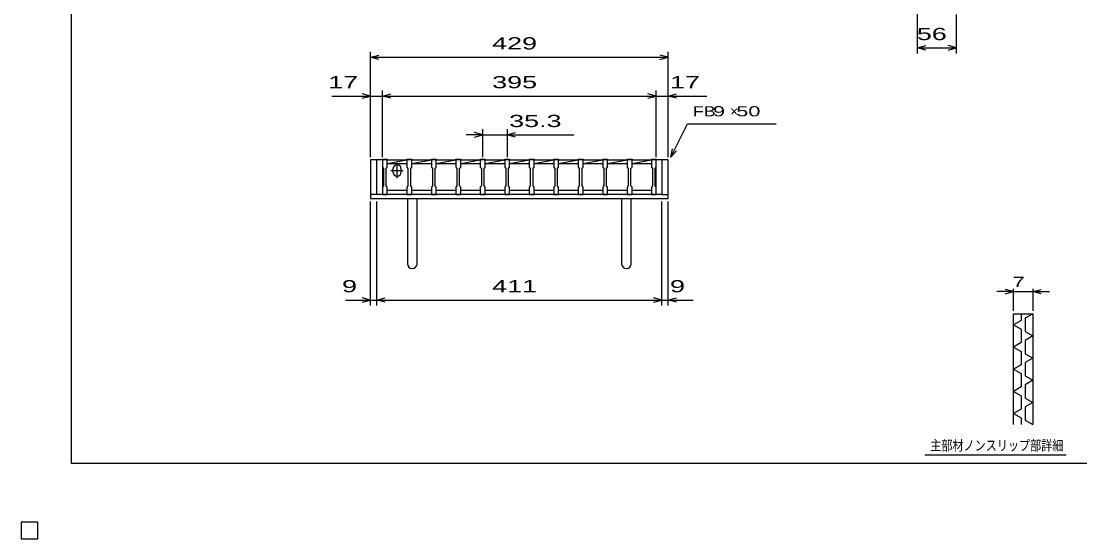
# Model space of a CAD drawing. Units: millimetres, scale not verified. Extents: x -1456 to 1385, y -1026 to 843.
# Drawn here: x -1456 to 71, y -1026 to -279 of the extents above; entities that cross this region are included whole.
import ezdxf
from ezdxf.enums import TextEntityAlignment as Align

# ---------------------------------------------------------------- set-up
doc = ezdxf.new("R2010")
doc.units = ezdxf.units.MM
doc.header["$LTSCALE"] = 8
for name, color, linetype, lineweight in [('0_2', 150, 'Continuous', 25), ('16', 3, 'Continuous', 25), ('19', 6, 'Continuous', 25), ('22', 4, 'Continuous', 25), ('24', 2, 'Continuous', 25), ('32', 4, 'Continuous', 25)]:
    doc.layers.add(name, color=color, linetype=linetype, lineweight=lineweight)
doc.styles.add('ベクトル', font='')
doc.styles.get('ベクトル').set_extended_font_data('ベクトル')

msp = doc.modelspace()

# ---------------------------------------------------------------- linework, layer by layer
at = {"layer": '0_2'}
for p, q in [((-1383.2, -917.2), (-1383.2, 842.8)), ((1384.8, -917.2), (-1383.2, -917.2)), ((-1432, -1002), (-1456, -1002)), ((-1456, -1002), (-1456, -1026)), ((-1432, -1002), (-1456, -1002)), ((-1456, -1002), (-1456, -1026)), ((-1432, -1002), (-1456, -1002)), ((-1456, -1002), (-1456, -1026)), ((-1432, -1002), (-1456, -1002)), ((-1456, -1002), (-1456, -1026)), ((-1432, -1002), (-1456, -1002)), ((-1456, -1002), (-1456, -1026)), ((-1432, -1026), (-1432, -1002)), ((-1432, -1026), (-1432, -1002)), ((-1432, -1026), (-1432, -1002)), ((-1432, -1026), (-1432, -1002)), ((-1432, -1026), (-1432, -1002)), ((-1456, -1026), (-1432, -1026)), ((-1456, -1026), (-1432, -1026)), ((-1456, -1026), (-1432, -1026)), ((-1456, -1026), (-1432, -1026)), ((-1456, -1026), (-1432, -1026))]:
    msp.add_line(p, q, dxfattribs=at)
at = {"layer": '16'}
for p, q in [((-935, -479), (-935, -478.3)), ((-935, -478.3), (-928, -478.3)), ((-935, -479), (-935, -489.5)), ((-928, -479), (-935, -479)), ((-935, -479), (-935, -523)), ((-928, -478.3), (-928, -479)), ((-928, -489.5), (-928, -479)), ((-928, -479), (-899.7, -479)), ((-928, -484.5), (-899.7, -479)), ((-928, -484.5), (-899.7, -484.5)), ((-913.85, -505.5), (-913.85, -483.5)), ((-899.7, -479), (-899.7, -478.3)), ((-899.7, -478.3), (-892.7, -478.3)), ((-899.7, -479), (-899.7, -489.5)), ((-892.7, -479), (-899.7, -479)), ((-892.7, -478.3), (-892.7, -479)), ((-892.7, -489.5), (-892.7, -479)), ((-892.7, -479), (-864.4, -479)), ((-892.7, -484.5), (-864.4, -479)), ((-892.7, -484.5), (-864.4, -484.5)), ((-864.4, -479), (-864.4, -478.3)), ((-864.4, -478.3), (-857.4, -478.3)), ((-864.4, -479), (-864.4, -489.5)), ((-857.4, -479), (-864.4, -479)), ((-857.4, -478.3), (-857.4, -479)), ((-857.4, -489.5), (-857.4, -479)), ((-857.4, -479), (-829.1, -479)), ((-857.4, -484.5), (-829.1, -479)), ((-857.4, -484.5), (-829.1, -484.5)), ((-829.1, -479), (-829.1, -478.3)), ((-829.1, -478.3), (-822.1, -478.3)), ((-829.1, -479), (-829.1, -489.5)), ((-822.1, -479), (-829.1, -479)), ((-822.1, -478.3), (-822.1, -479)), ((-822.1, -489.5), (-822.1, -479)), ((-822.1, -479), (-793.8, -479)), ((-822.1, -484.5), (-793.8, -479)), ((-822.1, -484.5), (-793.8, -484.5)), ((-793.8, -479), (-793.8, -478.3)), ((-793.8, -478.3), (-786.8, -478.3)), ((-793.8, -479), (-793.8, -489.5)), ((-786.8, -479), (-793.8, -479)), ((-786.8, -478.3), (-786.8, -479)), ((-786.8, -489.5), (-786.8, -479)), ((-786.8, -479), (-758.5, -479)), ((-786.8, -484.5), (-758.5, -479)), ((-786.8, -484.5), (-758.5, -484.5)), ((-758.5, -479), (-758.5, -478.3)), ((-758.5, -478.3), (-751.5, -478.3)), ((-758.5, -479), (-758.5, -489.5)), ((-751.5, -479), (-758.5, -479)), ((-751.5, -478.3), (-751.5, -479)), ((-751.5, -489.5), (-751.5, -479)), ((-751.5, -479), (-723.2, -479)), ((-751.5, -484.5), (-723.2, -479)), ((-751.5, -484.5), (-723.2, -484.5)), ((-723.2, -479), (-723.2, -478.3)), ((-723.2, -478.3), (-716.2, -478.3)), ((-723.2, -479), (-723.2, -489.5)), ((-716.2, -479), (-723.2, -479)), ((-716.2, -478.3), (-716.2, -479)), ((-716.2, -489.5), (-716.2, -479)), ((-716.2, -479), (-687.9, -479)), ((-716.2, -484.5), (-687.9, -479)), ((-716.2, -484.5), (-687.9, -484.5)), ((-687.9, -479), (-687.9, -478.3)), ((-687.9, -478.3), (-680.9, -478.3)), ((-687.9, -479), (-687.9, -489.5)), ((-680.9, -479), (-687.9, -479)), ((-680.9, -478.3), (-680.9, -479)), ((-680.9, -489.5), (-680.9, -479)), ((-680.9, -479), (-652.6, -479)), ((-680.9, -484.5), (-652.6, -479)), ((-680.9, -484.5), (-652.6, -484.5)), ((-652.6, -479), (-652.6, -478.3)), ((-652.6, -478.3), (-645.6, -478.3)), ((-652.6, -479), (-652.6, -489.5)), ((-645.6, -479), (-652.6, -479)), ((-645.6, -478.3), (-645.6, -479)), ((-645.6, -489.5), (-645.6, -479)), ((-645.6, -479), (-617.3, -479)), ((-645.6, -484.5), (-617.3, -479)), ((-645.6, -484.5), (-617.3, -484.5)), ((-617.3, -479), (-617.3, -478.3)), ((-617.3, -478.3), (-610.3, -478.3)), ((-617.3, -479), (-617.3, -489.5)), ((-610.3, -479), (-617.3, -479)), ((-610.3, -478.3), (-610.3, -479)), ((-610.3, -489.5), (-610.3, -479)), ((-610.3, -479), (-582, -479)), ((-610.3, -484.5), (-582, -479)), ((-610.3, -484.5), (-582, -484.5)), ((-582, -479), (-582, -478.3)), ((-582, -478.3), (-575, -478.3)), ((-582, -479), (-582, -489.5)), ((-575, -479), (-582, -479)), ((-575, -478.3), (-575, -479)), ((-575, -489.5), (-575, -479)), ((-575, -479), (-547, -479)), ((-575, -484.5), (-547, -479.058)), ((-575, -484.5), (-547, -484.5)), ((-547, -479), (-547, -478.3)), ((-547, -478.3), (-540, -478.3)), ((-547, -479), (-547, -489.5)), ((-540, -479), (-547, -479)), ((-540, -478.3), (-540, -479)), ((-540, -489.5), (-540, -479)), ((-540, -523), (-540, -479)), ((-935, -489.5), (-933.5, -491.5)), ((-933.5, -491.5), (-933.5, -516.5)), ((-929.5, -491.5), (-928, -489.5)), ((-929.5, -516.5), (-929.5, -491.5)), ((-922.85, -494.5), (-904.85, -494.5)), ((-919.85, -496.5), (-919.85, -492.5)), ((-907.85, -496.5), (-907.85, -492.5)), ((-899.7, -489.5), (-898.2, -491.5)), ((-898.2, -491.5), (-898.2, -516.5)), ((-894.2, -491.5), (-892.7, -489.5)), ((-894.2, -516.5), (-894.2, -491.5)), ((-864.4, -489.5), (-862.9, -491.5)), ((-862.9, -491.5), (-862.9, -516.5)), ((-858.9, -491.5), (-857.4, -489.5)), ((-858.9, -516.5), (-858.9, -491.5)), ((-829.1, -489.5), (-827.6, -491.5)), ((-827.6, -491.5), (-827.6, -516.5)), ((-823.6, -491.5), (-822.1, -489.5)), ((-823.6, -516.5), (-823.6, -491.5)), ((-793.8, -489.5), (-792.3, -491.5)), ((-792.3, -491.5), (-792.3, -516.5)), ((-788.3, -491.5), (-786.8, -489.5)), ((-788.3, -516.5), (-788.3, -491.5)), ((-758.5, -489.5), (-757, -491.5)), ((-757, -491.5), (-757, -516.5)), ((-753, -491.5), (-751.5, -489.5)), ((-753, -516.5), (-753, -491.5)), ((-723.2, -489.5), (-721.7, -491.5)), ((-721.7, -491.5), (-721.7, -516.5)), ((-717.7, -491.5), (-716.2, -489.5)), ((-717.7, -516.5), (-717.7, -491.5)), ((-687.9, -489.5), (-686.4, -491.5)), ((-686.4, -491.5), (-686.4, -516.5)), ((-682.4, -491.5), (-680.9, -489.5)), ((-682.4, -516.5), (-682.4, -491.5)), ((-652.6, -489.5), (-651.1, -491.5)), ((-651.1, -491.5), (-651.1, -516.5)), ((-647.1, -491.5), (-645.6, -489.5)), ((-647.1, -516.5), (-647.1, -491.5)), ((-617.3, -489.5), (-615.8, -491.5)), ((-615.8, -491.5), (-615.8, -516.5)), ((-611.8, -491.5), (-610.3, -489.5)), ((-611.8, -516.5), (-611.8, -491.5)), ((-582, -489.5), (-580.5, -491.5)), ((-580.5, -491.5), (-580.5, -516.5)), ((-576.5, -491.5), (-575, -489.5)), ((-576.5, -516.5), (-576.5, -491.5)), ((-547, -489.5), (-545.5, -491.5)), ((-545.5, -491.5), (-545.5, -516.5)), ((-541.5, -491.5), (-540, -489.5)), ((-541.5, -516.5), (-541.5, -491.5)), ((-933.5, -516.5), (-935, -518.5)), ((-935, -518.5), (-935, -529)), ((-928, -518.5), (-929.5, -516.5)), ((-928, -529), (-928, -518.5)), ((-898.2, -516.5), (-899.7, -518.5)), ((-899.7, -518.5), (-899.7, -529)), ((-892.7, -518.5), (-894.2, -516.5)), ((-892.7, -529), (-892.7, -518.5)), ((-862.9, -516.5), (-864.4, -518.5)), ((-864.4, -518.5), (-864.4, -529)), ((-857.4, -518.5), (-858.9, -516.5)), ((-857.4, -529), (-857.4, -518.5)), ((-827.6, -516.5), (-829.1, -518.5)), ((-829.1, -518.5), (-829.1, -529)), ((-822.1, -518.5), (-823.6, -516.5)), ((-822.1, -529), (-822.1, -518.5)), ((-792.3, -516.5), (-793.8, -518.5)), ((-793.8, -518.5), (-793.8, -529)), ((-786.8, -518.5), (-788.3, -516.5)), ((-786.8, -529), (-786.8, -518.5)), ((-757, -516.5), (-758.5, -518.5)), ((-758.5, -518.5), (-758.5, -529)), ((-751.5, -518.5), (-753, -516.5)), ((-751.5, -529), (-751.5, -518.5)), ((-721.7, -516.5), (-723.2, -518.5)), ((-723.2, -518.5), (-723.2, -529)), ((-716.2, -518.5), (-717.7, -516.5)), ((-716.2, -529), (-716.2, -518.5)), ((-686.4, -516.5), (-687.9, -518.5)), ((-687.9, -518.5), (-687.9, -529)), ((-680.9, -518.5), (-682.4, -516.5)), ((-680.9, -529), (-680.9, -518.5)), ((-651.1, -516.5), (-652.6, -518.5)), ((-652.6, -518.5), (-652.6, -529)), ((-645.6, -518.5), (-647.1, -516.5)), ((-645.6, -529), (-645.6, -518.5)), ((-615.8, -516.5), (-617.3, -518.5)), ((-617.3, -518.5), (-617.3, -529)), ((-610.3, -518.5), (-611.8, -516.5)), ((-610.3, -529), (-610.3, -518.5)), ((-580.5, -516.5), (-582, -518.5)), ((-582, -518.5), (-582, -529)), ((-575, -518.5), (-576.5, -516.5)), ((-575, -529), (-575, -518.5)), ((-545.5, -516.5), (-547, -518.5)), ((-547, -518.5), (-547, -529)), ((-540, -518.5), (-541.5, -516.5)), ((-540, -529), (-540, -518.5)), ((-935, -529), (-928, -529)), ((-928, -523), (-899.7, -523)), ((-899.7, -529), (-892.7, -529)), ((-892.7, -523), (-864.4, -523)), ((-864.4, -529), (-857.4, -529)), ((-857.4, -523), (-829.1, -523)), ((-829.1, -529), (-822.1, -529)), ((-822.1, -523), (-793.8, -523)), ((-793.8, -529), (-786.8, -529)), ((-786.8, -523), (-758.5, -523)), ((-758.5, -529), (-751.5, -529)), ((-751.5, -523), (-723.2, -523)), ((-723.2, -529), (-716.2, -529)), ((-716.2, -523), (-687.9, -523)), ((-687.9, -529), (-680.9, -529)), ((-680.9, -523), (-652.6, -523)), ((-652.6, -529), (-645.6, -529)), ((-645.6, -523), (-617.3, -523)), ((-617.3, -529), (-610.3, -529)), ((-610.3, -523), (-582, -523)), ((-582, -529), (-575, -529)), ((-575, -523), (-547, -523)), ((-547, -529), (-540, -529)), ((-1432, -1002), (-1456, -1002)), ((-1456, -1002), (-1456, -1026)), ((-1432, -1002), (-1456, -1002)), ((-1456, -1002), (-1456, -1026)), ((-1432, -1002), (-1456, -1002)), ((-1456, -1002), (-1456, -1026)), ((-1432, -1002), (-1456, -1002)), ((-1456, -1002), (-1456, -1026)), ((-1432, -1002), (-1456, -1002)), ((-1456, -1002), (-1456, -1026)), ((-1432, -1026), (-1432, -1002)), ((-1432, -1026), (-1432, -1002)), ((-1432, -1026), (-1432, -1002)), ((-1432, -1026), (-1432, -1002)), ((-1432, -1026), (-1432, -1002)), ((-1456, -1026), (-1432, -1026)), ((-1456, -1026), (-1432, -1026)), ((-1456, -1026), (-1432, -1026)), ((-1456, -1026), (-1432, -1026)), ((-1456, -1026), (-1432, -1026))]:
    msp.add_line(p, q, dxfattribs=at)
for centre, start, end in [((-913.85, -492.5), 0, 180), ((-913.85, -496.5), 180, 0)]:
    msp.add_arc(centre, 6, start, end, dxfattribs=at)
at = {"layer": '19'}
for p, q in [((-935, -479), (-952, -479)), ((-952, -479), (-952, -535)), ((-943, -529), (-943, -479)), ((-523, -479), (-540, -479)), ((-532, -479), (-532, -529)), ((-523, -535), (-523, -479)), ((-943, -529), (-952, -529)), ((-532, -529), (-943, -529)), ((-532, -529), (-523, -529)), ((-952, -535), (-523, -535)), ((-899, -535), (-899, -629)), ((-885, -629), (-885, -535)), ((-590, -535), (-590, -629)), ((-576, -629), (-576, -535))]:
    msp.add_line(p, q, dxfattribs=at)
for centre in [(-892, -629), (-583, -629)]:
    msp.add_arc(centre, 7, 180, 0, dxfattribs=at)
at = {"layer": '22'}
for p, q in [((-163, -325.5), (-163, -141.5)), ((-107, -325.5), (-107, -269.5)), ((-163, -317.5), (-151, -314.3)), ((-151, -320.7), (-163, -317.5)), ((-163, -317.5), (-107, -317.5)), ((-107, -317.5), (-119, -314.3)), ((-119, -320.7), (-107, -317.5)), ((-952, -475), (-952, -323)), ((-952, -331), (-940, -327.8)), ((-940, -334.2), (-952, -331)), ((-952, -331), (-523, -331)), ((-523, -331), (-535, -327.8)), ((-535, -334.2), (-523, -331)), ((-523, -475), (-523, -323)), ((-952, -475), (-952, -379)), ((-935, -475), (-935, -379)), ((-540, -475), (-540, -379)), ((-523, -475), (-523, -379)), ((-1008, -387), (-952, -387)), ((-952, -387), (-964, -383.8)), ((-964, -390.2), (-952, -387)), ((-952, -387), (-935, -387)), ((-935, -387), (-923, -383.8)), ((-923, -390.2), (-935, -387)), ((-935, -387), (-540, -387)), ((-540, -387), (-552, -383.8)), ((-552, -390.2), (-540, -387)), ((-540, -387), (-523, -387)), ((-523, -387), (-511, -383.8)), ((-511, -390.2), (-523, -387)), ((-523, -387), (-467, -387)), ((-519, -475), (-495, -427)), ((-495, -427), (-367, -427)), ((-790.3, -443), (-802.3, -439.8)), ((-790.3, -475), (-790.3, -435)), ((-755, -435), (-755, -475)), ((-755, -443), (-743, -439.8)), ((-790.3, -443), (-814.3, -443)), ((-802.3, -446.2), (-790.3, -443)), ((-790.3, -443), (-755, -443)), ((-743, -446.2), (-755, -443)), ((-755, -443), (-659, -443)), ((-519, -475), (-516.6, -463.32)), ((-519, -475), (-511, -466.2)), ((-952, -689.4), (-952, -539)), ((-943, -689.4), (-943, -539)), ((-532, -689.4), (-532, -539)), ((-523, -689.4), (-523, -539)), ((-988, -681.4), (-952, -681.4)), ((-952, -681.4), (-964, -678.2)), ((-964, -684.6), (-952, -681.4)), ((-952, -681.4), (-943, -681.4)), ((-943, -681.4), (-931, -678.2)), ((-931, -684.6), (-943, -681.4)), ((-943, -681.4), (-532, -681.4)), ((-532, -681.4), (-544, -678.2)), ((-544, -684.6), (-532, -681.4)), ((-532, -681.4), (-523, -681.4)), ((-523, -681.4), (-511, -678.2)), ((-511, -684.6), (-523, -681.4)), ((-523, -681.4), (-487, -681.4))]:
    msp.add_line(p, q, dxfattribs=at)
at = {"layer": '22', "color": 2}
for p, q in [((-1432, -1002), (-1456, -1002)), ((-1456, -1002), (-1456, -1026)), ((-1432, -1002), (-1456, -1002)), ((-1456, -1002), (-1456, -1026)), ((-1432, -1002), (-1456, -1002)), ((-1456, -1002), (-1456, -1026)), ((-1432, -1026), (-1432, -1002)), ((-1432, -1026), (-1432, -1002)), ((-1432, -1026), (-1432, -1002)), ((-1456, -1026), (-1432, -1026)), ((-1456, -1026), (-1432, -1026)), ((-1456, -1026), (-1432, -1026))]:
    msp.add_line(p, q, dxfattribs=at)
at = {"layer": '24', "color": 4}
for p, q in [((-1432, -1002), (-1456, -1002)), ((-1456, -1002), (-1456, -1026)), ((-1432, -1002), (-1456, -1002)), ((-1456, -1002), (-1456, -1026)), ((-1432, -1002), (-1456, -1002)), ((-1456, -1002), (-1456, -1026)), ((-1432, -1026), (-1432, -1002)), ((-1432, -1026), (-1432, -1002)), ((-1432, -1026), (-1432, -1002)), ((-1456, -1026), (-1432, -1026)), ((-1456, -1026), (-1432, -1026)), ((-1456, -1026), (-1432, -1026))]:
    msp.add_line(p, q, dxfattribs=at)
at = {"layer": '32'}
for p, q in [((-24.8, -669.2), (-48.8, -669.2)), ((-24.8, -669.2), (-36.8, -666)), ((-36.8, -672.4), (-24.8, -669.2)), ((-24.8, -697.2), (-24.8, -665.2)), ((-24.8, -669.2), (3.2, -669.2)), ((3.2, -665.2), (3.2, -697.2)), ((3.2, -669.2), (15.2, -666)), ((15.2, -672.4), (3.2, -669.2)), ((3.2, -669.2), (27.2, -669.2)), ((-24.8, -701.2), (3.2, -701.2)), ((-24.8, -861.2), (-24.8, -701.2)), ((-13.6, -701.2), (-13.6, -710.8)), ((3.2, -701.2), (-8, -707.6)), ((3.2, -701.2), (3.2, -861.2)), ((-13.6, -710.8), (-24.8, -717.2)), ((-24.8, -717.2), (-13.6, -723.6)), ((-8, -707.6), (-8, -726.8)), ((-13.6, -723.6), (-13.6, -742.8)), ((-8, -726.8), (3.2, -733.2)), ((-13.6, -742.8), (-24.8, -749.2)), ((3.2, -733.2), (-8, -739.6)), ((-8, -739.6), (-8, -758.8)), ((-24.8, -749.2), (-13.6, -755.6)), ((-13.6, -755.6), (-13.6, -774.8)), ((-8, -758.8), (3.2, -765.2)), ((-13.6, -774.8), (-24.8, -781.2)), ((3.2, -765.2), (-8, -771.6)), ((-8, -771.6), (-8, -790.8)), ((-24.8, -781.2), (-13.6, -787.6)), ((-13.6, -787.6), (-13.6, -806.8)), ((-8, -790.8), (3.2, -797.2)), ((-13.6, -806.8), (-24.8, -813.2)), ((3.2, -797.2), (-8, -803.6)), ((-8, -803.6), (-8, -822.8)), ((-24.8, -813.2), (-13.6, -819.6)), ((-13.6, -819.6), (-13.6, -838.8)), ((-8, -822.8), (3.2, -829.2)), ((-13.6, -838.8), (-24.8, -845.2)), ((3.2, -829.2), (-8, -835.6)), ((-8, -835.6), (-8, -854.8)), ((-24.8, -845.2), (-13.6, -851.6)), ((-13.6, -851.6), (-13.6, -861.2)), ((-8, -854.8), (3.2, -861.2)), ((51.2, -905.2), (-152.8, -905.2)), ((-1432, -1002), (-1456, -1002)), ((-1456, -1002), (-1456, -1026)), ((-1432, -1002), (-1456, -1002)), ((-1456, -1002), (-1456, -1026)), ((-1432, -1002), (-1456, -1002)), ((-1456, -1002), (-1456, -1026)), ((-1432, -1002), (-1456, -1002)), ((-1456, -1002), (-1456, -1026)), ((-1432, -1002), (-1456, -1002)), ((-1456, -1002), (-1456, -1026)), ((-1432, -1026), (-1432, -1002)), ((-1432, -1026), (-1432, -1002)), ((-1432, -1026), (-1432, -1002)), ((-1432, -1026), (-1432, -1002)), ((-1432, -1026), (-1432, -1002)), ((-1456, -1026), (-1432, -1026)), ((-1456, -1026), (-1432, -1026)), ((-1456, -1026), (-1432, -1026)), ((-1456, -1026), (-1432, -1026)), ((-1456, -1026), (-1432, -1026))]:
    msp.add_line(p, q, dxfattribs=at)

# ---------------------------------------------------------------- texts
at = {"layer": '22', "color": 2, "style": 'ベクトル'}
for s, height, width, p in [(' 56 ', 17.6, 1.65, (-175, -297.5)), (' 429 ', 17.6, 1.65, (-787.5, -311)), (' 17 ', 17.6, 1.65, (-1024, -367)), (' 395 ', 17.6, 1.65, (-787.5, -367)), (' 17 ', 17.6, 1.65, (-531, -367)), ('FB', 14.66, 1.3, (-487, -409)), (' 9 ', 14.66, 1.6, (-467, -409)), (' 50 ', 14.66, 1.6, (-433.4, -409)), (' 35.3 ', 17.6, 1.65, (-763, -423)), (' 9 ', 17.6, 1.65, (-1004, -661.4)), (' 411 ', 17.6, 1.65, (-787.5, -661.4)), (' 9 ', 17.6, 1.65, (-531, -661.4))]:
    msp.add_text(s, height=height, dxfattribs=dict(at, width=width)).set_placement(p, align=Align.MIDDLE_LEFT)
msp.add_text('×', height=14.66, dxfattribs=at).set_placement((-433.4, -409), align=Align.MIDDLE_LEFT)
at = {"layer": '32', "color": 2, "style": 'ベクトル'}
for s, width, p in [(' 7 ', 1.6, (-34.8, -655.2)), ('主部材ノンスリップ部詳細', 0.8, (-144.8, -891.2))]:
    msp.add_text(s, height=14.66, dxfattribs=dict(at, width=width)).set_placement(p, align=Align.MIDDLE_LEFT)

doc.saveas('drawing.dxf')
